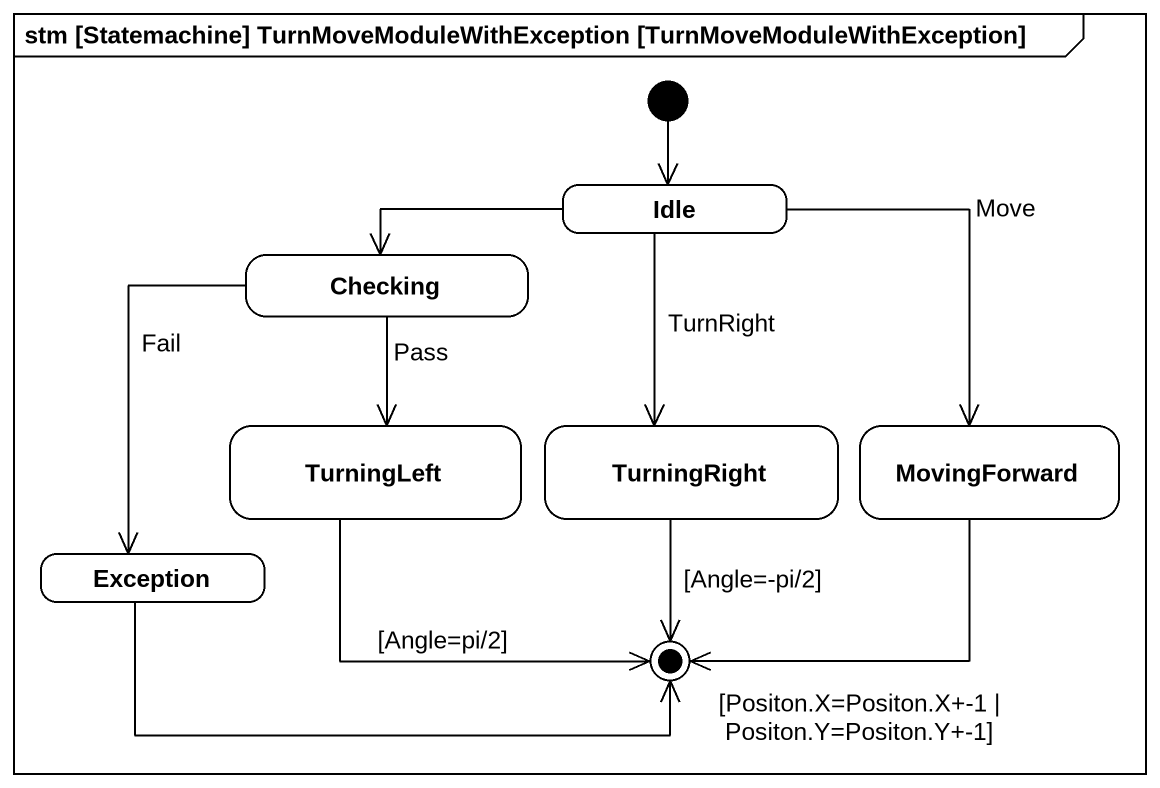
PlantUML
@startuml
mainframe stm [Statemachine] TurnMoveModuleWithException [TurnMoveModuleWithException]
hide empty description
state Idle
state Checking
state TurningLeft
state TurningRight
state MovingForward
state "Exception" as Exception_
[*] --> Idle
Idle -left-> Checking
Idle --> TurningRight : TurnRight
Idle --> MovingForward : Move
Checking --> TurningLeft : Pass
Checking --> Exception_ : Fail
TurningLeft --> [*] : [Angle=pi/2]
TurningRight --> [*] : [Angle=-pi/2]
MovingForward -left-> [*] : [Positon.X=Positon.X+-1 | Positon.Y=Positon.Y+-1]
Exception_ -right-> [*]
@enduml
